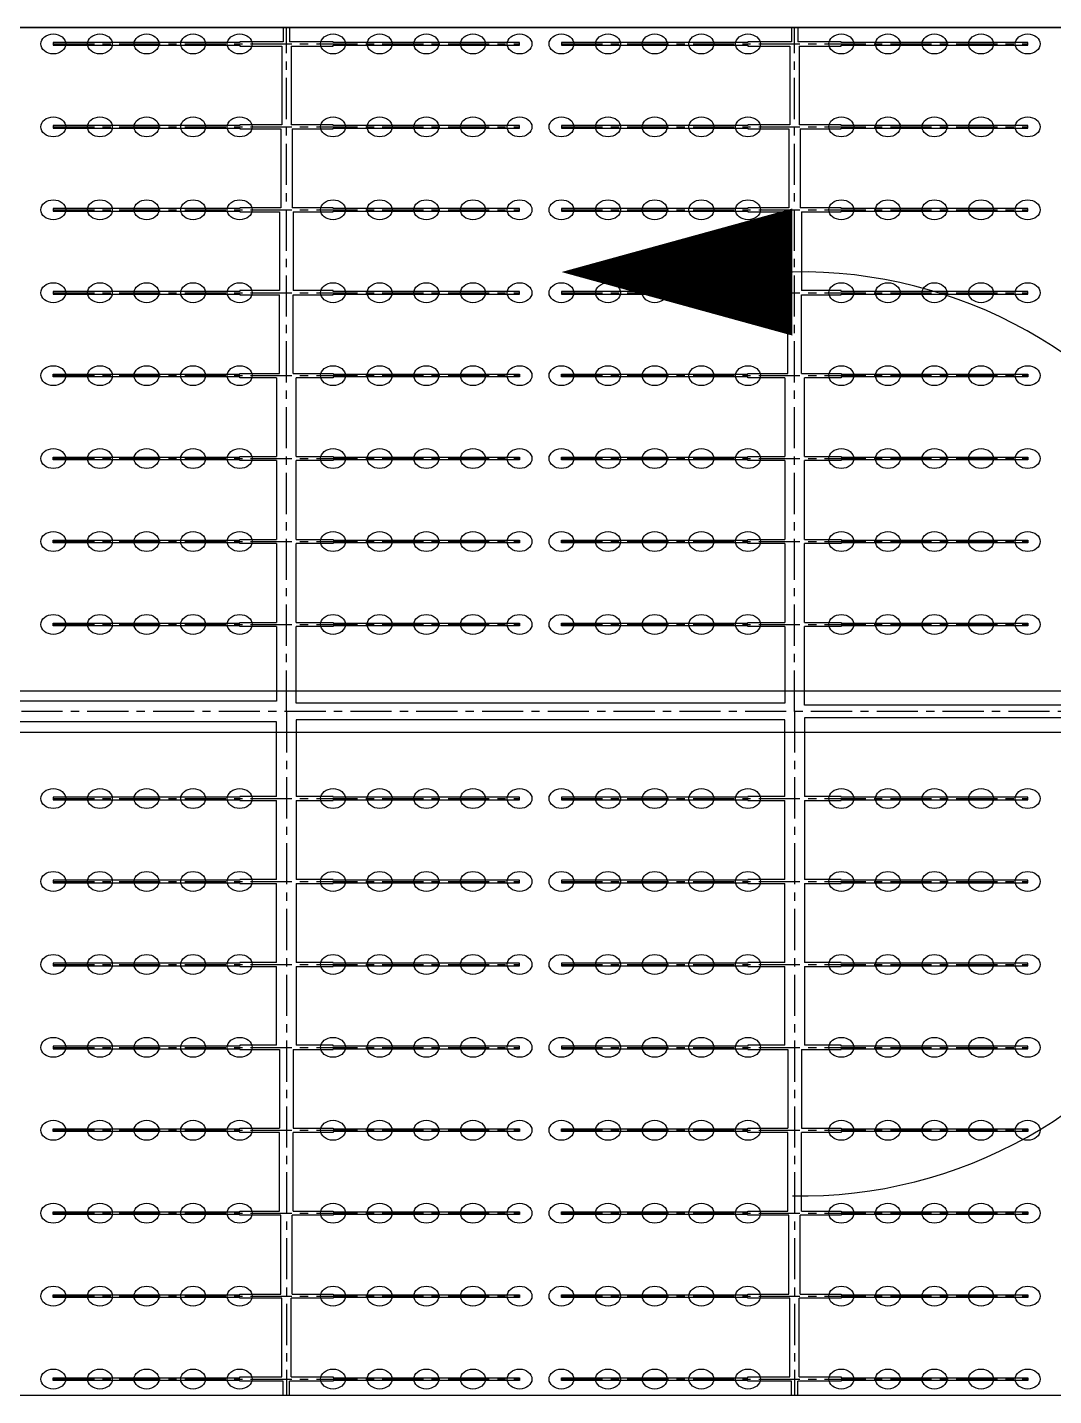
# Model space of a CAD drawing. Header units: millimetres. Extents: x 738100 to 1284508, y 138373 to 260796.
# Drawn here: x 831976 to 839900, y 186692 to 197252 of the extents above; entities that cross this region are included whole.
import ezdxf

# ---------------------------------------------------------------- set-up
doc = ezdxf.new("R2010")
doc.units = ezdxf.units.MM
doc.linetypes.add('CENTER', pattern=[50.8, 31.75, -6.35, 6.35, -6.35])
doc.layers.add('轴线', color=6, linetype='CENTER')

msp = doc.modelspace()

# ---------------------------------------------------------------- linework, layer by layer
at = {"lineweight": -3, "ltscale": 100}
for p, q in [((843900.494, 197252.449), (779900.494, 197252.449)), ((779900.494, 197250.595), (843900.494, 197250.595)), ((779900.494, 192132.449), (843900.494, 192132.449)), ((779900.494, 192132.449), (843900.494, 192132.449)), ((779900.494, 192132.449), (843900.494, 192132.449)), ((779900.494, 191812.449), (843900.494, 191812.449)), ((843900.494, 186692.449), (779900.494, 186692.449))]:
    msp.add_line(p, q, dxfattribs=at)
at = {"ltscale": 10}
for p, q in [((833952.494, 197252.449), (833952.494, 197140.449)), ((834000.494, 197252.449), (834000.494, 197140.449)), ((837876.494, 197252.449), (837876.494, 197140.449)), ((837924.494, 197252.449), (837924.494, 197140.449)), ((832176.494, 197134.689), (832176.494, 197114.209)), ((833616.494, 197134.689), (832176.494, 197134.689)), ((832176.494, 197114.209), (833616.494, 197114.209)), ((833952.494, 197140.449), (833616.494, 197140.449)), ((833616.494, 197140.449), (833616.494, 197134.689)), ((833616.494, 197114.209), (833616.494, 197108.449)), ((833616.494, 197108.449), (833940.494, 197108.449)), ((833940.494, 197108.449), (833940.494, 196500.449)), ((834336.494, 197140.449), (834000.494, 197140.449)), ((834012.494, 197108.449), (834336.494, 197108.449)), ((834012.494, 197108.449), (834012.494, 196500.449)), ((834336.494, 197134.689), (834336.494, 197140.449)), ((835776.494, 197134.689), (834336.494, 197134.689)), ((834336.494, 197108.449), (834336.494, 197114.209)), ((834336.494, 197114.209), (835776.494, 197114.209)), ((835776.494, 197114.209), (835776.494, 197134.689)), ((836100.494, 197134.689), (836100.494, 197114.209)), ((837540.494, 197134.689), (836100.494, 197134.689)), ((836100.494, 197114.209), (837540.494, 197114.209)), ((837876.494, 197140.449), (837540.494, 197140.449)), ((837540.494, 197140.449), (837540.494, 197134.689)), ((837540.494, 197114.209), (837540.494, 197108.449)), ((837540.494, 197108.449), (837864.494, 197108.449)), ((837864.494, 197108.449), (837864.494, 196500.449)), ((838260.494, 197140.449), (837924.494, 197140.449)), ((837936.494, 197108.449), (838260.494, 197108.449)), ((837936.494, 197108.449), (837936.494, 196500.449)), ((838260.494, 197134.689), (838260.494, 197140.449)), ((839700.494, 197134.689), (838260.494, 197134.689)), ((838260.494, 197108.449), (838260.494, 197114.209)), ((838260.494, 197114.209), (839700.494, 197114.209)), ((839700.494, 197114.209), (839700.494, 197134.689)), ((832176.494, 196494.689), (832176.494, 196474.209)), ((833616.494, 196494.689), (832176.494, 196494.689)), ((832176.494, 196474.209), (833616.494, 196474.209)), ((833940.494, 196500.449), (833616.494, 196500.449)), ((833616.494, 196500.449), (833616.494, 196494.689)), ((833616.494, 196474.209), (833616.494, 196468.449)), ((833616.494, 196468.449), (833932.494, 196468.449)), ((833932.494, 196468.449), (833932.494, 195860.449)), ((834336.494, 196500.449), (834012.494, 196500.449)), ((834020.494, 196468.449), (834336.494, 196468.449)), ((834020.494, 196468.449), (834020.494, 195860.449)), ((834336.494, 196494.689), (834336.494, 196500.449)), ((835776.494, 196494.689), (834336.494, 196494.689)), ((834336.494, 196468.449), (834336.494, 196474.209)), ((834336.494, 196474.209), (835776.494, 196474.209)), ((835776.494, 196474.209), (835776.494, 196494.689)), ((836100.494, 196494.689), (836100.494, 196474.209)), ((837540.494, 196494.689), (836100.494, 196494.689)), ((836100.494, 196474.209), (837540.494, 196474.209)), ((837864.494, 196500.449), (837540.494, 196500.449)), ((837540.494, 196500.449), (837540.494, 196494.689)), ((837540.494, 196474.209), (837540.494, 196468.449)), ((837540.494, 196468.449), (837856.494, 196468.449)), ((837856.494, 196468.449), (837856.494, 195860.449)), ((838260.494, 196500.449), (837936.494, 196500.449)), ((837944.494, 196468.449), (838260.494, 196468.449)), ((837944.494, 196468.449), (837944.494, 195860.449)), ((838260.494, 196494.689), (838260.494, 196500.449)), ((839700.494, 196494.689), (838260.494, 196494.689)), ((838260.494, 196468.449), (838260.494, 196474.209)), ((838260.494, 196474.209), (839700.494, 196474.209)), ((839700.494, 196474.209), (839700.494, 196494.689)), ((832176.494, 195854.689), (832176.494, 195834.209)), ((833616.494, 195854.689), (832176.494, 195854.689)), ((832176.494, 195834.209), (833616.494, 195834.209)), ((833932.494, 195860.449), (833616.494, 195860.449)), ((833616.494, 195860.449), (833616.494, 195854.689)), ((833616.494, 195834.209), (833616.494, 195828.449)), ((833616.494, 195828.449), (833924.494, 195828.449)), ((833924.494, 195828.449), (833924.494, 195220.449)), ((834336.494, 195860.449), (834020.494, 195860.449)), ((834028.494, 195828.449), (834336.494, 195828.449)), ((834028.494, 195828.449), (834028.494, 195220.449)), ((834336.494, 195854.689), (834336.494, 195860.449)), ((835776.494, 195854.689), (834336.494, 195854.689)), ((834336.494, 195828.449), (834336.494, 195834.209)), ((834336.494, 195834.209), (835776.494, 195834.209)), ((835776.494, 195834.209), (835776.494, 195854.689)), ((836100.494, 195854.689), (836100.494, 195834.209)), ((837540.494, 195854.689), (836100.494, 195854.689)), ((836100.494, 195834.209), (837540.494, 195834.209)), ((837856.494, 195860.449), (837540.494, 195860.449)), ((837540.494, 195860.449), (837540.494, 195854.689)), ((837540.494, 195834.209), (837540.494, 195828.449)), ((837540.494, 195828.449), (837848.494, 195828.449)), ((837848.494, 195828.449), (837848.494, 195220.449)), ((838260.494, 195860.449), (837944.494, 195860.449)), ((837952.494, 195828.449), (838260.494, 195828.449)), ((837952.494, 195828.449), (837952.494, 195220.449)), ((838260.494, 195854.689), (838260.494, 195860.449)), ((839700.494, 195854.689), (838260.494, 195854.689)), ((838260.494, 195828.449), (838260.494, 195834.209)), ((838260.494, 195834.209), (839700.494, 195834.209)), ((839700.494, 195834.209), (839700.494, 195854.689)), ((832176.494, 195214.689), (832176.494, 195194.209)), ((833616.494, 195214.689), (832176.494, 195214.689)), ((832176.494, 195194.209), (833616.494, 195194.209)), ((833924.494, 195220.449), (833616.494, 195220.449)), ((833616.494, 195220.449), (833616.494, 195214.689)), ((833616.494, 195194.209), (833616.494, 195188.449)), ((833616.494, 195188.449), (833924.494, 195188.449)), ((833924.494, 194580.449), (833924.494, 195188.449)), ((834336.494, 195220.449), (834028.494, 195220.449)), ((834028.494, 195188.449), (834336.494, 195188.449)), ((834028.494, 194580.449), (834028.494, 195188.449)), ((834336.494, 195214.689), (834336.494, 195220.449)), ((835776.494, 195214.689), (834336.494, 195214.689)), ((834336.494, 195188.449), (834336.494, 195194.209)), ((834336.494, 195194.209), (835776.494, 195194.209)), ((835776.494, 195194.209), (835776.494, 195214.689)), ((836100.494, 195214.689), (836100.494, 195194.209)), ((837540.494, 195214.689), (836100.494, 195214.689)), ((836100.494, 195194.209), (837540.494, 195194.209)), ((837848.494, 195220.449), (837540.494, 195220.449)), ((837540.494, 195220.449), (837540.494, 195214.689)), ((837540.494, 195194.209), (837540.494, 195188.449)), ((837540.494, 195188.449), (837848.494, 195188.449)), ((837848.494, 194580.449), (837848.494, 195188.449)), ((838260.494, 195220.449), (837952.494, 195220.449)), ((837952.494, 195188.449), (838260.494, 195188.449)), ((837952.494, 194580.449), (837952.494, 195188.449)), ((838260.494, 195214.689), (838260.494, 195220.449)), ((839700.494, 195214.689), (838260.494, 195214.689)), ((838260.494, 195188.449), (838260.494, 195194.209)), ((838260.494, 195194.209), (839700.494, 195194.209)), ((839700.494, 195194.209), (839700.494, 195214.689)), ((832176.494, 194554.209), (832176.494, 194574.689)), ((832176.494, 194574.689), (833616.494, 194574.689)), ((833616.494, 194554.209), (832176.494, 194554.209)), ((833616.494, 194574.689), (833616.494, 194580.449)), ((833616.494, 194580.449), (833924.494, 194580.449)), ((833616.494, 194548.449), (833616.494, 194554.209)), ((833900.494, 194548.449), (833616.494, 194548.449)), ((833900.494, 194548.449), (833900.494, 193940.449)), ((834028.494, 194580.449), (834336.494, 194580.449)), ((834336.494, 194548.449), (834052.494, 194548.449)), ((834052.494, 193940.449), (834052.494, 194548.449)), ((834336.494, 194580.449), (834336.494, 194574.689)), ((834336.494, 194574.689), (835776.494, 194574.689)), ((835776.494, 194554.209), (834336.494, 194554.209)), ((834336.494, 194554.209), (834336.494, 194548.449)), ((835776.494, 194574.689), (835776.494, 194554.209)), ((836100.494, 194554.209), (836100.494, 194574.689)), ((836100.494, 194574.689), (837540.494, 194574.689)), ((837540.494, 194554.209), (836100.494, 194554.209)), ((837540.494, 194574.689), (837540.494, 194580.449)), ((837540.494, 194580.449), (837848.494, 194580.449)), ((837540.494, 194548.449), (837540.494, 194554.209)), ((837824.494, 194548.449), (837540.494, 194548.449)), ((837824.494, 194548.449), (837824.494, 193940.449)), ((837952.494, 194580.449), (838260.494, 194580.449)), ((838260.494, 194548.449), (837976.494, 194548.449)), ((837976.494, 193940.449), (837976.494, 194548.449)), ((838260.494, 194580.449), (838260.494, 194574.689)), ((838260.494, 194574.689), (839700.494, 194574.689)), ((839700.494, 194554.209), (838260.494, 194554.209)), ((838260.494, 194554.209), (838260.494, 194548.449)), ((839700.494, 194574.689), (839700.494, 194554.209)), ((832176.494, 193914.209), (832176.494, 193934.689)), ((832176.494, 193934.689), (833616.494, 193934.689)), ((833616.494, 193914.209), (832176.494, 193914.209)), ((833616.494, 193934.689), (833616.494, 193940.449)), ((833616.494, 193940.449), (833900.494, 193940.449)), ((833616.494, 193908.449), (833616.494, 193914.209)), ((833900.494, 193908.449), (833616.494, 193908.449)), ((833900.494, 193908.449), (833900.494, 193300.449)), ((834052.494, 193940.449), (834336.494, 193940.449)), ((834336.494, 193908.449), (834052.494, 193908.449)), ((834052.494, 193300.449), (834052.494, 193908.449)), ((834336.494, 193940.449), (834336.494, 193934.689)), ((834336.494, 193934.689), (835776.494, 193934.689)), ((835776.494, 193914.209), (834336.494, 193914.209)), ((834336.494, 193914.209), (834336.494, 193908.449)), ((835776.494, 193934.689), (835776.494, 193914.209)), ((836100.494, 193914.209), (836100.494, 193934.689)), ((836100.494, 193934.689), (837540.494, 193934.689)), ((837540.494, 193914.209), (836100.494, 193914.209)), ((837540.494, 193934.689), (837540.494, 193940.449)), ((837540.494, 193940.449), (837824.494, 193940.449)), ((837540.494, 193908.449), (837540.494, 193914.209)), ((837824.494, 193908.449), (837540.494, 193908.449)), ((837824.494, 193908.449), (837824.494, 193300.449)), ((837976.494, 193940.449), (838260.494, 193940.449)), ((838260.494, 193908.449), (837976.494, 193908.449)), ((837976.494, 193300.449), (837976.494, 193908.449)), ((838260.494, 193940.449), (838260.494, 193934.689)), ((838260.494, 193934.689), (839700.494, 193934.689)), ((839700.494, 193914.209), (838260.494, 193914.209)), ((838260.494, 193914.209), (838260.494, 193908.449)), ((839700.494, 193934.689), (839700.494, 193914.209)), ((832176.494, 193274.209), (832176.494, 193294.689)), ((832176.494, 193294.689), (833616.494, 193294.689)), ((833616.494, 193274.209), (832176.494, 193274.209)), ((833616.494, 193294.689), (833616.494, 193300.449)), ((833616.494, 193300.449), (833900.494, 193300.449)), ((833616.494, 193268.449), (833616.494, 193274.209)), ((833900.494, 193268.449), (833616.494, 193268.449)), ((833900.494, 193268.449), (833900.494, 192660.449)), ((834052.494, 193300.449), (834336.494, 193300.449)), ((834336.494, 193268.449), (834052.494, 193268.449)), ((834052.494, 192660.449), (834052.494, 193268.449)), ((834336.494, 193300.449), (834336.494, 193294.689)), ((834336.494, 193294.689), (835776.494, 193294.689)), ((835776.494, 193274.209), (834336.494, 193274.209)), ((834336.494, 193274.209), (834336.494, 193268.449)), ((835776.494, 193294.689), (835776.494, 193274.209)), ((836100.494, 193274.209), (836100.494, 193294.689)), ((836100.494, 193294.689), (837540.494, 193294.689)), ((837540.494, 193274.209), (836100.494, 193274.209)), ((837540.494, 193294.689), (837540.494, 193300.449)), ((837540.494, 193300.449), (837824.494, 193300.449)), ((837540.494, 193268.449), (837540.494, 193274.209)), ((837824.494, 193268.449), (837540.494, 193268.449)), ((837824.494, 193268.449), (837824.494, 192660.449)), ((837976.494, 193300.449), (838260.494, 193300.449)), ((838260.494, 193268.449), (837976.494, 193268.449)), ((837976.494, 192660.449), (837976.494, 193268.449)), ((838260.494, 193300.449), (838260.494, 193294.689)), ((838260.494, 193294.689), (839700.494, 193294.689)), ((839700.494, 193274.209), (838260.494, 193274.209)), ((838260.494, 193274.209), (838260.494, 193268.449)), ((839700.494, 193294.689), (839700.494, 193274.209)), ((832176.494, 192634.209), (832176.494, 192654.689)), ((832176.494, 192654.689), (833616.494, 192654.689)), ((833616.494, 192634.209), (832176.494, 192634.209)), ((833616.494, 192654.689), (833616.494, 192660.449)), ((833616.494, 192660.449), (833900.494, 192660.449)), ((833616.494, 192628.449), (833616.494, 192634.209)), ((833900.494, 192628.449), (833616.494, 192628.449)), ((833900.494, 192628.449), (833900.494, 192052.449)), ((834052.494, 192660.449), (834336.494, 192660.449)), ((834336.494, 192628.449), (834052.494, 192628.449)), ((834052.494, 192036.449), (834052.494, 192628.449)), ((834336.494, 192660.449), (834336.494, 192654.689)), ((834336.494, 192654.689), (835776.494, 192654.689)), ((835776.494, 192634.209), (834336.494, 192634.209)), ((834336.494, 192634.209), (834336.494, 192628.449)), ((835776.494, 192654.689), (835776.494, 192634.209)), ((836100.494, 192634.209), (836100.494, 192654.689)), ((836100.494, 192654.689), (837540.494, 192654.689)), ((837540.494, 192634.209), (836100.494, 192634.209)), ((837540.494, 192654.689), (837540.494, 192660.449)), ((837540.494, 192660.449), (837824.494, 192660.449)), ((837540.494, 192628.449), (837540.494, 192634.209)), ((837824.494, 192628.449), (837540.494, 192628.449)), ((837824.494, 192628.449), (837824.494, 192036.449)), ((837976.494, 192660.449), (838260.494, 192660.449)), ((838260.494, 192628.449), (837976.494, 192628.449)), ((837976.494, 192020.449), (837976.494, 192628.449)), ((838260.494, 192660.449), (838260.494, 192654.689)), ((838260.494, 192654.689), (839700.494, 192654.689)), ((839700.494, 192634.209), (838260.494, 192634.209)), ((838260.494, 192634.209), (838260.494, 192628.449)), ((839700.494, 192654.689), (839700.494, 192634.209)), ((833900.494, 192052.449), (830052.494, 192052.449)), ((837824.494, 192036.449), (834052.494, 192036.449)), ((841824.494, 192020.449), (837976.494, 192020.449)), ((833900.494, 191892.449), (830052.494, 191892.449)), ((833900.494, 191812.449), (833900.494, 191892.449)), ((833900.494, 191316.449), (833900.494, 191892.449)), ((834052.494, 191908.449), (834052.494, 191812.449)), ((837824.494, 191908.449), (834052.494, 191908.449)), ((834052.494, 191908.449), (834052.494, 191316.449)), ((837824.494, 191812.449), (837824.494, 191908.449)), ((837824.494, 191316.449), (837824.494, 191908.449)), ((837976.494, 191924.449), (837976.494, 191812.449)), ((841824.494, 191924.449), (837976.494, 191924.449)), ((837976.494, 191924.449), (837976.494, 191316.449)), ((832176.494, 191310.689), (832176.494, 191290.209)), ((833616.494, 191310.689), (832176.494, 191310.689)), ((832176.494, 191290.209), (833616.494, 191290.209)), ((833900.494, 191316.449), (833616.494, 191316.449)), ((833616.494, 191316.449), (833616.494, 191310.689)), ((833616.494, 191290.209), (833616.494, 191284.449)), ((833616.494, 191284.449), (833900.494, 191284.449)), ((833900.494, 190676.449), (833900.494, 191284.449)), ((834336.494, 191316.449), (834052.494, 191316.449)), ((834052.494, 191284.449), (834336.494, 191284.449)), ((834052.494, 191284.449), (834052.494, 190676.449)), ((834336.494, 191310.689), (834336.494, 191316.449)), ((835776.494, 191310.689), (834336.494, 191310.689)), ((834336.494, 191284.449), (834336.494, 191290.209)), ((834336.494, 191290.209), (835776.494, 191290.209)), ((835776.494, 191290.209), (835776.494, 191310.689)), ((836100.494, 191310.689), (836100.494, 191290.209)), ((837540.494, 191310.689), (836100.494, 191310.689)), ((836100.494, 191290.209), (837540.494, 191290.209)), ((837824.494, 191316.449), (837540.494, 191316.449)), ((837540.494, 191316.449), (837540.494, 191310.689)), ((837540.494, 191290.209), (837540.494, 191284.449)), ((837540.494, 191284.449), (837824.494, 191284.449)), ((837824.494, 190676.449), (837824.494, 191284.449)), ((838260.494, 191316.449), (837976.494, 191316.449)), ((837976.494, 191284.449), (838260.494, 191284.449)), ((837976.494, 191284.449), (837976.494, 190676.449)), ((838260.494, 191310.689), (838260.494, 191316.449)), ((839700.494, 191310.689), (838260.494, 191310.689)), ((838260.494, 191284.449), (838260.494, 191290.209)), ((838260.494, 191290.209), (839700.494, 191290.209)), ((839700.494, 191290.209), (839700.494, 191310.689)), ((832176.494, 190670.689), (832176.494, 190650.209)), ((833616.494, 190670.689), (832176.494, 190670.689)), ((832176.494, 190650.209), (833616.494, 190650.209)), ((833900.494, 190676.449), (833616.494, 190676.449)), ((833616.494, 190676.449), (833616.494, 190670.689)), ((833616.494, 190650.209), (833616.494, 190644.449)), ((833616.494, 190644.449), (833900.494, 190644.449)), ((833900.494, 190036.449), (833900.494, 190644.449)), ((834336.494, 190676.449), (834052.494, 190676.449)), ((834052.494, 190644.449), (834336.494, 190644.449)), ((834052.494, 190644.449), (834052.494, 190036.449)), ((834336.494, 190670.689), (834336.494, 190676.449)), ((835776.494, 190670.689), (834336.494, 190670.689)), ((834336.494, 190644.449), (834336.494, 190650.209)), ((834336.494, 190650.209), (835776.494, 190650.209)), ((835776.494, 190650.209), (835776.494, 190670.689)), ((836100.494, 190670.689), (836100.494, 190650.209)), ((837540.494, 190670.689), (836100.494, 190670.689)), ((836100.494, 190650.209), (837540.494, 190650.209)), ((837824.494, 190676.449), (837540.494, 190676.449)), ((837540.494, 190676.449), (837540.494, 190670.689)), ((837540.494, 190650.209), (837540.494, 190644.449)), ((837540.494, 190644.449), (837824.494, 190644.449)), ((837824.494, 190036.449), (837824.494, 190644.449)), ((838260.494, 190676.449), (837976.494, 190676.449)), ((837976.494, 190644.449), (838260.494, 190644.449)), ((837976.494, 190644.449), (837976.494, 190036.449)), ((838260.494, 190670.689), (838260.494, 190676.449)), ((839700.494, 190670.689), (838260.494, 190670.689)), ((838260.494, 190644.449), (838260.494, 190650.209)), ((838260.494, 190650.209), (839700.494, 190650.209)), ((839700.494, 190650.209), (839700.494, 190670.689)), ((832176.494, 190030.689), (832176.494, 190010.209)), ((833616.494, 190030.689), (832176.494, 190030.689)), ((832176.494, 190010.209), (833616.494, 190010.209)), ((833900.494, 190036.449), (833616.494, 190036.449)), ((833616.494, 190036.449), (833616.494, 190030.689)), ((833616.494, 190010.209), (833616.494, 190004.449)), ((833616.494, 190004.449), (833900.494, 190004.449)), ((833900.494, 189396.449), (833900.494, 190004.449)), ((834336.494, 190036.449), (834052.494, 190036.449)), ((834052.494, 190004.449), (834336.494, 190004.449)), ((834052.494, 190004.449), (834052.494, 189396.449)), ((834336.494, 190030.689), (834336.494, 190036.449)), ((835776.494, 190030.689), (834336.494, 190030.689)), ((834336.494, 190004.449), (834336.494, 190010.209)), ((834336.494, 190010.209), (835776.494, 190010.209)), ((835776.494, 190010.209), (835776.494, 190030.689)), ((836100.494, 190030.689), (836100.494, 190010.209)), ((837540.494, 190030.689), (836100.494, 190030.689)), ((836100.494, 190010.209), (837540.494, 190010.209)), ((837824.494, 190036.449), (837540.494, 190036.449)), ((837540.494, 190036.449), (837540.494, 190030.689)), ((837540.494, 190010.209), (837540.494, 190004.449)), ((837540.494, 190004.449), (837824.494, 190004.449)), ((837824.494, 189396.449), (837824.494, 190004.449)), ((838260.494, 190036.449), (837976.494, 190036.449)), ((837976.494, 190004.449), (838260.494, 190004.449)), ((837976.494, 190004.449), (837976.494, 189396.449)), ((838260.494, 190030.689), (838260.494, 190036.449)), ((839700.494, 190030.689), (838260.494, 190030.689)), ((838260.494, 190004.449), (838260.494, 190010.209)), ((838260.494, 190010.209), (839700.494, 190010.209)), ((839700.494, 190010.209), (839700.494, 190030.689)), ((832176.494, 189390.689), (832176.494, 189370.209)), ((833616.494, 189390.689), (832176.494, 189390.689)), ((832176.494, 189370.209), (833616.494, 189370.209)), ((833900.494, 189396.449), (833616.494, 189396.449)), ((833616.494, 189396.449), (833616.494, 189390.689)), ((833616.494, 189370.209), (833616.494, 189364.449)), ((833616.494, 189364.449), (833924.494, 189364.449)), ((833924.494, 189364.449), (833924.494, 188756.449)), ((834028.494, 189364.449), (834336.494, 189364.449)), ((834028.494, 189364.449), (834028.494, 188756.449)), ((834336.494, 189396.449), (834052.494, 189396.449)), ((834336.494, 189390.689), (834336.494, 189396.449)), ((835776.494, 189390.689), (834336.494, 189390.689)), ((834336.494, 189364.449), (834336.494, 189370.209)), ((834336.494, 189370.209), (835776.494, 189370.209)), ((835776.494, 189370.209), (835776.494, 189390.689)), ((836100.494, 189390.689), (836100.494, 189370.209)), ((837540.494, 189390.689), (836100.494, 189390.689)), ((836100.494, 189370.209), (837540.494, 189370.209)), ((837824.494, 189396.449), (837540.494, 189396.449)), ((837540.494, 189396.449), (837540.494, 189390.689)), ((837540.494, 189370.209), (837540.494, 189364.449)), ((837540.494, 189364.449), (837848.494, 189364.449)), ((837848.494, 189364.449), (837848.494, 188756.449)), ((837952.494, 189364.449), (838260.494, 189364.449)), ((837952.494, 189364.449), (837952.494, 188756.449)), ((838260.494, 189396.449), (837976.494, 189396.449)), ((838260.494, 189390.689), (838260.494, 189396.449)), ((839700.494, 189390.689), (838260.494, 189390.689)), ((838260.494, 189364.449), (838260.494, 189370.209)), ((838260.494, 189370.209), (839700.494, 189370.209)), ((839700.494, 189370.209), (839700.494, 189390.689)), ((832176.494, 188730.209), (832176.494, 188750.689)), ((832176.494, 188750.689), (833616.494, 188750.689)), ((833616.494, 188730.209), (832176.494, 188730.209)), ((833616.494, 188750.689), (833616.494, 188756.449)), ((833616.494, 188756.449), (833924.494, 188756.449)), ((833616.494, 188724.449), (833616.494, 188730.209)), ((833924.494, 188724.449), (833616.494, 188724.449)), ((833924.494, 188116.449), (833924.494, 188724.449)), ((834028.494, 188756.449), (834336.494, 188756.449)), ((834336.494, 188724.449), (834028.494, 188724.449)), ((834028.494, 188116.449), (834028.494, 188724.449)), ((834336.494, 188756.449), (834336.494, 188750.689)), ((834336.494, 188750.689), (835776.494, 188750.689)), ((835776.494, 188730.209), (834336.494, 188730.209)), ((834336.494, 188730.209), (834336.494, 188724.449)), ((835776.494, 188750.689), (835776.494, 188730.209)), ((836100.494, 188730.209), (836100.494, 188750.689)), ((836100.494, 188750.689), (837540.494, 188750.689)), ((837540.494, 188730.209), (836100.494, 188730.209)), ((837540.494, 188750.689), (837540.494, 188756.449)), ((837540.494, 188756.449), (837848.494, 188756.449)), ((837540.494, 188724.449), (837540.494, 188730.209)), ((837848.494, 188724.449), (837540.494, 188724.449)), ((837848.494, 188116.449), (837848.494, 188724.449)), ((837952.494, 188756.449), (838260.494, 188756.449)), ((838260.494, 188724.449), (837952.494, 188724.449)), ((837952.494, 188116.449), (837952.494, 188724.449)), ((838260.494, 188756.449), (838260.494, 188750.689)), ((838260.494, 188750.689), (839700.494, 188750.689)), ((839700.494, 188730.209), (838260.494, 188730.209)), ((838260.494, 188730.209), (838260.494, 188724.449)), ((839700.494, 188750.689), (839700.494, 188730.209)), ((832176.494, 188090.209), (832176.494, 188110.689)), ((832176.494, 188110.689), (833616.494, 188110.689)), ((833616.494, 188090.209), (832176.494, 188090.209)), ((833616.494, 188110.689), (833616.494, 188116.449)), ((833616.494, 188116.449), (833924.494, 188116.449)), ((833616.494, 188084.449), (833616.494, 188090.209)), ((833932.494, 188084.449), (833616.494, 188084.449)), ((833932.494, 187476.449), (833932.494, 188084.449)), ((834336.494, 188084.449), (834020.494, 188084.449)), ((834020.494, 187476.449), (834020.494, 188084.449)), ((834028.494, 188116.449), (834336.494, 188116.449)), ((834336.494, 188116.449), (834336.494, 188110.689)), ((834336.494, 188110.689), (835776.494, 188110.689)), ((835776.494, 188090.209), (834336.494, 188090.209)), ((834336.494, 188090.209), (834336.494, 188084.449)), ((835776.494, 188110.689), (835776.494, 188090.209)), ((836100.494, 188090.209), (836100.494, 188110.689)), ((836100.494, 188110.689), (837540.494, 188110.689)), ((837540.494, 188090.209), (836100.494, 188090.209)), ((837540.494, 188110.689), (837540.494, 188116.449)), ((837540.494, 188116.449), (837848.494, 188116.449)), ((837540.494, 188084.449), (837540.494, 188090.209)), ((837856.494, 188084.449), (837540.494, 188084.449)), ((837856.494, 187476.449), (837856.494, 188084.449)), ((838260.494, 188084.449), (837944.494, 188084.449)), ((837944.494, 187476.449), (837944.494, 188084.449)), ((837952.494, 188116.449), (838260.494, 188116.449)), ((838260.494, 188116.449), (838260.494, 188110.689)), ((838260.494, 188110.689), (839700.494, 188110.689)), ((839700.494, 188090.209), (838260.494, 188090.209)), ((838260.494, 188090.209), (838260.494, 188084.449)), ((839700.494, 188110.689), (839700.494, 188090.209)), ((832176.494, 187450.209), (832176.494, 187470.689)), ((832176.494, 187470.689), (833616.494, 187470.689)), ((833616.494, 187450.209), (832176.494, 187450.209)), ((833616.494, 187470.689), (833616.494, 187476.449)), ((833616.494, 187476.449), (833932.494, 187476.449)), ((833616.494, 187444.449), (833616.494, 187450.209)), ((833940.494, 187444.449), (833616.494, 187444.449)), ((833940.494, 186836.449), (833940.494, 187444.449)), ((834336.494, 187444.449), (834012.494, 187444.449)), ((834012.494, 186836.449), (834012.494, 187444.449)), ((834020.494, 187476.449), (834336.494, 187476.449)), ((834336.494, 187476.449), (834336.494, 187470.689)), ((834336.494, 187470.689), (835776.494, 187470.689)), ((835776.494, 187450.209), (834336.494, 187450.209)), ((834336.494, 187450.209), (834336.494, 187444.449)), ((835776.494, 187470.689), (835776.494, 187450.209)), ((836100.494, 187450.209), (836100.494, 187470.689)), ((836100.494, 187470.689), (837540.494, 187470.689)), ((837540.494, 187450.209), (836100.494, 187450.209)), ((837540.494, 187470.689), (837540.494, 187476.449)), ((837540.494, 187476.449), (837856.494, 187476.449)), ((837540.494, 187444.449), (837540.494, 187450.209)), ((837864.494, 187444.449), (837540.494, 187444.449)), ((837864.494, 186836.449), (837864.494, 187444.449)), ((838260.494, 187444.449), (837936.494, 187444.449)), ((837936.494, 186836.449), (837936.494, 187444.449)), ((837944.494, 187476.449), (838260.494, 187476.449)), ((838260.494, 187476.449), (838260.494, 187470.689)), ((838260.494, 187470.689), (839700.494, 187470.689)), ((839700.494, 187450.209), (838260.494, 187450.209)), ((838260.494, 187450.209), (838260.494, 187444.449)), ((839700.494, 187470.689), (839700.494, 187450.209)), ((832176.494, 186810.209), (832176.494, 186830.689)), ((832176.494, 186830.689), (833616.494, 186830.689)), ((833616.494, 186810.209), (832176.494, 186810.209)), ((833616.494, 186830.689), (833616.494, 186836.449)), ((833616.494, 186836.449), (833940.494, 186836.449)), ((833616.494, 186804.449), (833616.494, 186810.209)), ((834012.494, 186836.449), (834336.494, 186836.449)), ((834336.494, 186836.449), (834336.494, 186830.689)), ((834336.494, 186830.689), (835776.494, 186830.689)), ((835776.494, 186810.209), (834336.494, 186810.209)), ((834336.494, 186810.209), (834336.494, 186804.449)), ((835776.494, 186830.689), (835776.494, 186810.209)), ((836100.494, 186810.209), (836100.494, 186830.689)), ((836100.494, 186830.689), (837540.494, 186830.689)), ((837540.494, 186810.209), (836100.494, 186810.209)), ((837540.494, 186830.689), (837540.494, 186836.449)), ((837540.494, 186836.449), (837864.494, 186836.449)), ((837540.494, 186804.449), (837540.494, 186810.209)), ((837936.494, 186836.449), (838260.494, 186836.449)), ((838260.494, 186836.449), (838260.494, 186830.689)), ((838260.494, 186830.689), (839700.494, 186830.689)), ((839700.494, 186810.209), (838260.494, 186810.209)), ((838260.494, 186810.209), (838260.494, 186804.449)), ((839700.494, 186830.689), (839700.494, 186810.209)), ((833952.494, 186804.449), (833616.494, 186804.449)), ((833952.494, 186692.449), (833952.494, 186804.449)), ((834000.494, 186692.449), (834000.494, 186804.449)), ((834336.494, 186804.449), (834000.494, 186804.449)), ((837876.494, 186804.449), (837540.494, 186804.449)), ((837876.494, 186692.449), (837876.494, 186804.449)), ((837924.494, 186692.449), (837924.494, 186804.449)), ((838260.494, 186804.449), (837924.494, 186804.449))]:
    msp.add_line(p, q, dxfattribs=at)
at = {"color": 7, "lineweight": -3}
msp.add_lwpolyline([(837883.683, 195364.139, 981.097, 0, 0), (836100.494, 195364.139, 0, 0, 0)], format="xyseb", dxfattribs=at)
msp.add_arc((837953.455, 191799.302), 3565.52, 268.8787302, 91.1212698, dxfattribs=at)
at = {"ltscale": 10}
for centre in [(832176.494, 197124.449), (832536.494, 197124.449), (832896.494, 197124.449), (833256.494, 197124.449), (833616.494, 197124.449), (834336.494, 197124.449), (834696.494, 197124.449), (835056.494, 197124.449), (835416.494, 197124.449), (835776.494, 197124.449), (836100.494, 197124.449), (836460.494, 197124.449), (836820.494, 197124.449), (837180.494, 197124.449), (837540.494, 197124.449), (838260.494, 197124.449), (838620.494, 197124.449), (838980.494, 197124.449), (839340.494, 197124.449), (839700.494, 197124.449), (832176.494, 196484.449), (832536.494, 196484.449), (832896.494, 196484.449), (833256.494, 196484.449), (833616.494, 196484.449), (834336.494, 196484.449), (834696.494, 196484.449), (835056.494, 196484.449), (835416.494, 196484.449), (835776.494, 196484.449), (836100.494, 196484.449), (836460.494, 196484.449), (836820.494, 196484.449), (837180.494, 196484.449), (837540.494, 196484.449), (838260.494, 196484.449), (838620.494, 196484.449), (838980.494, 196484.449), (839340.494, 196484.449), (839700.494, 196484.449), (832176.494, 195844.449), (832536.494, 195844.449), (832896.494, 195844.449), (833256.494, 195844.449), (833616.494, 195844.449), (834336.494, 195844.449), (834696.494, 195844.449), (835056.494, 195844.449), (835416.494, 195844.449), (835776.494, 195844.449), (836100.494, 195844.449), (836460.494, 195844.449), (836820.494, 195844.449), (837180.494, 195844.449), (837540.494, 195844.449), (838260.494, 195844.449), (838620.494, 195844.449), (838980.494, 195844.449), (839340.494, 195844.449), (839700.494, 195844.449), (832176.494, 195204.449), (832536.494, 195204.449), (832896.494, 195204.449), (833256.494, 195204.449), (833616.494, 195204.449), (834336.494, 195204.449), (834696.494, 195204.449), (835056.494, 195204.449), (835416.494, 195204.449), (835776.494, 195204.449), (836100.494, 195204.449), (836460.494, 195204.449), (836820.494, 195204.449), (837180.494, 195204.449), (837540.494, 195204.449), (838260.494, 195204.449), (838620.494, 195204.449), (838980.494, 195204.449), (839340.494, 195204.449), (839700.494, 195204.449), (832176.494, 194564.449), (832536.494, 194564.449), (832896.494, 194564.449), (833256.494, 194564.449), (833616.494, 194564.449), (834336.494, 194564.449), (834696.494, 194564.449), (835056.494, 194564.449), (835416.494, 194564.449), (835776.494, 194564.449), (836100.494, 194564.449), (836460.494, 194564.449), (836820.494, 194564.449), (837180.494, 194564.449), (837540.494, 194564.449), (838260.494, 194564.449), (838620.494, 194564.449), (838980.494, 194564.449), (839340.494, 194564.449), (839700.494, 194564.449), (832176.494, 193924.449), (832536.494, 193924.449), (832896.494, 193924.449), (833256.494, 193924.449), (833616.494, 193924.449), (834336.494, 193924.449), (834696.494, 193924.449), (835056.494, 193924.449), (835416.494, 193924.449), (835776.494, 193924.449), (836100.494, 193924.449), (836460.494, 193924.449), (836820.494, 193924.449), (837180.494, 193924.449), (837540.494, 193924.449), (838260.494, 193924.449), (838620.494, 193924.449), (838980.494, 193924.449), (839340.494, 193924.449), (839700.494, 193924.449), (832176.494, 191300.449), (832536.494, 191300.449), (832896.494, 191300.449), (833256.494, 191300.449), (833616.494, 191300.449), (834336.494, 191300.449), (834696.494, 191300.449), (835056.494, 191300.449), (835416.494, 191300.449), (835776.494, 191300.449), (836100.494, 191300.449), (836460.494, 191300.449), (836820.494, 191300.449), (837180.494, 191300.449), (837540.494, 191300.449), (838260.494, 191300.449), (838620.494, 191300.449), (838980.494, 191300.449), (839340.494, 191300.449), (839700.494, 191300.449), (832176.494, 190660.449), (832536.494, 190660.449), (832896.494, 190660.449), (833256.494, 190660.449), (833616.494, 190660.449), (834336.494, 190660.449), (834696.494, 190660.449), (835056.494, 190660.449), (835416.494, 190660.449), (835776.494, 190660.449), (836100.494, 190660.449), (836460.494, 190660.449), (836820.494, 190660.449), (837180.494, 190660.449), (837540.494, 190660.449), (838260.494, 190660.449), (838620.494, 190660.449), (838980.494, 190660.449), (839340.494, 190660.449), (839700.494, 190660.449), (832176.494, 190020.449), (832536.494, 190020.449), (832896.494, 190020.449), (833256.494, 190020.449), (833616.494, 190020.449), (834336.494, 190020.449), (834696.494, 190020.449), (835056.494, 190020.449), (835416.494, 190020.449), (835776.494, 190020.449), (836100.494, 190020.449), (836460.494, 190020.449), (836820.494, 190020.449), (837180.494, 190020.449), (837540.494, 190020.449), (838260.494, 190020.449), (838620.494, 190020.449), (838980.494, 190020.449), (839340.494, 190020.449), (839700.494, 190020.449), (832176.494, 189380.449), (832536.494, 189380.449), (832896.494, 189380.449), (833256.494, 189380.449), (833616.494, 189380.449), (834336.494, 189380.449), (834696.494, 189380.449), (835056.494, 189380.449), (835416.494, 189380.449), (835776.494, 189380.449), (836100.494, 189380.449), (836460.494, 189380.449), (836820.494, 189380.449), (837180.494, 189380.449), (837540.494, 189380.449), (838260.494, 189380.449), (838620.494, 189380.449), (838980.494, 189380.449), (839340.494, 189380.449), (839700.494, 189380.449), (832176.494, 188740.449), (832536.494, 188740.449), (832896.494, 188740.449), (833256.494, 188740.449), (833616.494, 188740.449), (834336.494, 188740.449), (834696.494, 188740.449), (835056.494, 188740.449), (835416.494, 188740.449), (835776.494, 188740.449), (836100.494, 188740.449), (836460.494, 188740.449), (836820.494, 188740.449), (837180.494, 188740.449), (837540.494, 188740.449), (838260.494, 188740.449), (838620.494, 188740.449), (838980.494, 188740.449), (839340.494, 188740.449), (839700.494, 188740.449), (832176.494, 188100.449), (832536.494, 188100.449), (832896.494, 188100.449), (833256.494, 188100.449), (833616.494, 188100.449), (834336.494, 188100.449), (834696.494, 188100.449), (835056.494, 188100.449), (835416.494, 188100.449), (835776.494, 188100.449), (836100.494, 188100.449), (836460.494, 188100.449), (836820.494, 188100.449), (837180.494, 188100.449), (837540.494, 188100.449), (838260.494, 188100.449), (838620.494, 188100.449), (838980.494, 188100.449), (839340.494, 188100.449), (839700.494, 188100.449), (832176.494, 187460.449), (832536.494, 187460.449), (832896.494, 187460.449), (833256.494, 187460.449), (833616.494, 187460.449), (834336.494, 187460.449), (834696.494, 187460.449), (835056.494, 187460.449), (835416.494, 187460.449), (835776.494, 187460.449), (836100.494, 187460.449), (836460.494, 187460.449), (836820.494, 187460.449), (837180.494, 187460.449), (837540.494, 187460.449), (838260.494, 187460.449), (838620.494, 187460.449), (838980.494, 187460.449), (839340.494, 187460.449), (839700.494, 187460.449), (832176.494, 186820.449), (832536.494, 186820.449), (832896.494, 186820.449), (833256.494, 186820.449), (833616.494, 186820.449), (834336.494, 186820.449), (834696.494, 186820.449), (835056.494, 186820.449), (835416.494, 186820.449), (835776.494, 186820.449), (836100.494, 186820.449), (836460.494, 186820.449), (836820.494, 186820.449), (837180.494, 186820.449), (837540.494, 186820.449), (838260.494, 186820.449), (838620.494, 186820.449), (838980.494, 186820.449), (839340.494, 186820.449), (839700.494, 186820.449)]:
    msp.add_ellipse(centre, major_axis=(96, 0), ratio=0.8, dxfattribs=at)
for centre in [(832176.494, 193284.449), (832536.494, 193284.449), (832896.494, 193284.449), (833256.494, 193284.449), (833616.494, 193284.449), (834336.494, 193284.449), (834696.494, 193284.449), (835056.494, 193284.449), (835416.494, 193284.449), (835776.494, 193284.449), (836100.494, 193284.449), (836460.494, 193284.449), (836820.494, 193284.449), (837180.494, 193284.449), (837540.494, 193284.449), (838260.494, 193284.449), (838620.494, 193284.449), (838980.494, 193284.449), (839340.494, 193284.449), (839700.494, 193284.449), (832176.494, 192644.449), (832536.494, 192644.449), (832896.494, 192644.449), (833256.494, 192644.449), (833616.494, 192644.449), (834336.494, 192644.449), (834696.494, 192644.449), (835056.494, 192644.449), (835416.494, 192644.449), (835776.494, 192644.449), (836100.494, 192644.449), (836460.494, 192644.449), (836820.494, 192644.449), (837180.494, 192644.449), (837540.494, 192644.449), (838260.494, 192644.449), (838620.494, 192644.449), (838980.494, 192644.449), (839340.494, 192644.449), (839700.494, 192644.449)]:
    msp.add_ellipse(centre, major_axis=(-96, 0), ratio=0.8, start_param=3.141592654, end_param=9.424777961, dxfattribs=at)
at = {"layer": '轴线', "ltscale": 10}
for p, q in [((833976.494, 191972.449), (833976.494, 197252.449)), ((837900.494, 191972.449), (837900.494, 197252.449)), ((832176.494, 197124.449), (835776.494, 197124.449)), ((832176.494, 197124.449), (835776.494, 197124.449)), ((836100.494, 197124.449), (839700.494, 197124.449)), ((836100.494, 197124.449), (839700.494, 197124.449)), ((832176.494, 196484.449), (835776.494, 196484.449)), ((832176.494, 196484.449), (835776.494, 196484.449)), ((836100.494, 196484.449), (839700.494, 196484.449)), ((836100.494, 196484.449), (839700.494, 196484.449)), ((832176.494, 195844.449), (835776.494, 195844.449)), ((832176.494, 195844.449), (835776.494, 195844.449)), ((836100.494, 195844.449), (839700.494, 195844.449)), ((836100.494, 195844.449), (839700.494, 195844.449)), ((832176.494, 195204.449), (835776.494, 195204.449)), ((832176.494, 195204.449), (835776.494, 195204.449)), ((836100.494, 195204.449), (839700.494, 195204.449)), ((836100.494, 195204.449), (839700.494, 195204.449)), ((832176.494, 194564.449), (835776.494, 194564.449)), ((832176.494, 194564.449), (835776.494, 194564.449)), ((836100.494, 194564.449), (839700.494, 194564.449)), ((836100.494, 194564.449), (839700.494, 194564.449)), ((832176.494, 193924.449), (835776.494, 193924.449)), ((832176.494, 193924.449), (835776.494, 193924.449)), ((836100.494, 193924.449), (839700.494, 193924.449)), ((836100.494, 193924.449), (839700.494, 193924.449)), ((832176.494, 193284.449), (835776.494, 193284.449)), ((832176.494, 193284.449), (835776.494, 193284.449)), ((836100.494, 193284.449), (839700.494, 193284.449)), ((836100.494, 193284.449), (839700.494, 193284.449)), ((832176.494, 192644.449), (835776.494, 192644.449)), ((836100.494, 192644.449), (839700.494, 192644.449)), ((841900.494, 191972.449), (776660.494, 191972.449)), ((833976.494, 191972.449), (833976.494, 191812.449)), ((833976.494, 191972.449), (833976.494, 186692.449)), ((837900.494, 191972.449), (837900.494, 191812.449)), ((837900.494, 191972.449), (837900.494, 186692.449)), ((832176.494, 191300.449), (835776.494, 191300.449)), ((836100.494, 191300.449), (839700.494, 191300.449)), ((832176.494, 190660.449), (835776.494, 190660.449)), ((832176.494, 190660.449), (835776.494, 190660.449)), ((836100.494, 190660.449), (839700.494, 190660.449)), ((836100.494, 190660.449), (839700.494, 190660.449)), ((832176.494, 190020.449), (835776.494, 190020.449)), ((832176.494, 190020.449), (835776.494, 190020.449)), ((836100.494, 190020.449), (839700.494, 190020.449)), ((836100.494, 190020.449), (839700.494, 190020.449)), ((832176.494, 189380.449), (835776.494, 189380.449)), ((832176.494, 189380.449), (835776.494, 189380.449)), ((836100.494, 189380.449), (839700.494, 189380.449)), ((836100.494, 189380.449), (839700.494, 189380.449)), ((832176.494, 188740.449), (835776.494, 188740.449)), ((832176.494, 188740.449), (835776.494, 188740.449)), ((836100.494, 188740.449), (839700.494, 188740.449)), ((836100.494, 188740.449), (839700.494, 188740.449)), ((832176.494, 188100.449), (835776.494, 188100.449)), ((832176.494, 188100.449), (835776.494, 188100.449)), ((836100.494, 188100.449), (839700.494, 188100.449)), ((836100.494, 188100.449), (839700.494, 188100.449)), ((832176.494, 187460.449), (835776.494, 187460.449)), ((832176.494, 187460.449), (835776.494, 187460.449)), ((836100.494, 187460.449), (839700.494, 187460.449)), ((836100.494, 187460.449), (839700.494, 187460.449)), ((832176.494, 186820.449), (835776.494, 186820.449)), ((832176.494, 186820.449), (835776.494, 186820.449)), ((836100.494, 186820.449), (839700.494, 186820.449)), ((836100.494, 186820.449), (839700.494, 186820.449))]:
    msp.add_line(p, q, dxfattribs=at)

doc.saveas('drawing.dxf')
